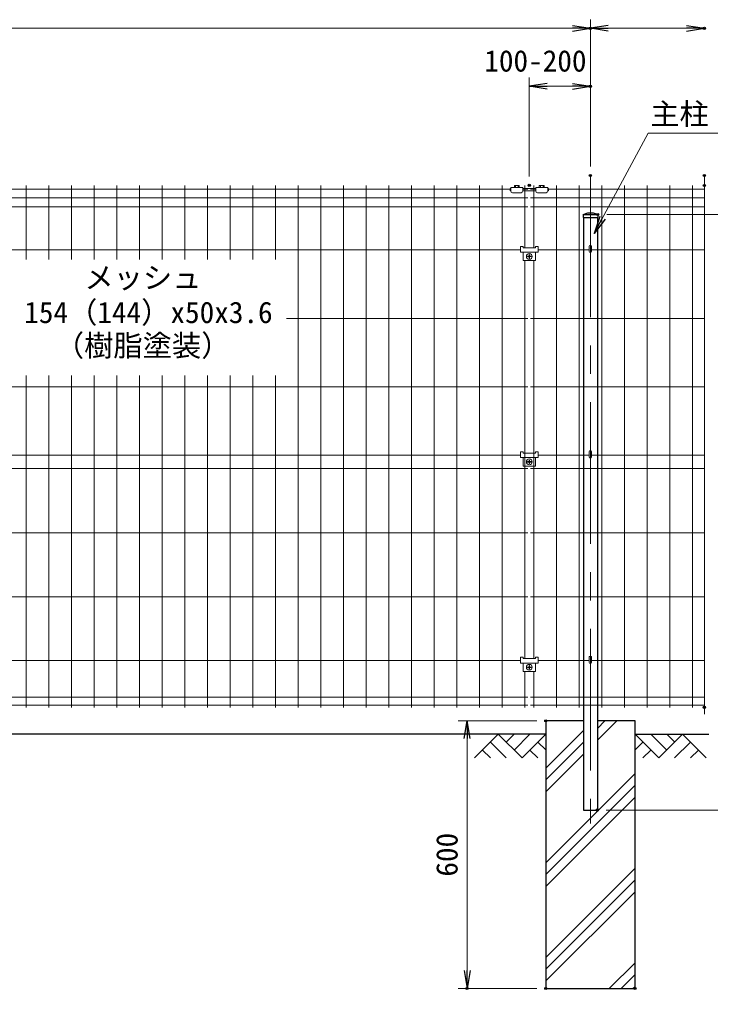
# Model space of a CAD drawing. Units: millimetres, scale not verified. Extents: x -4200 to 4200, y -2970 to 2970.
# Drawn here: x -2280 to -731, y -526 to 1649 of the extents above; entities that cross this region are included whole.
import ezdxf
from ezdxf.enums import TextEntityAlignment as Align

# ---------------------------------------------------------------- set-up
doc = ezdxf.new("R2010")
doc.units = ezdxf.units.MM
doc.header["$LTSCALE"] = 10
doc.header["$PDMODE"] = 32
doc.header["$PDSIZE"] = 5
doc.linetypes.add('USER1', pattern=[50.8, 31.75, -6.35, 6.35, -6.35])
for name, color, linetype, lineweight in [('0-1_D-STR-DIM', 7, 'Continuous', 13), ('0-2_D-STR3', 3, 'Continuous', 13), ('0-3_D-BMK', 2, 'USER1', 13), ('0-4_D-STR1', 1, 'Continuous', 25), ('0-5_D-STR2', 7, 'Continuous', 13), ('0-6_0', 7, 'Continuous', 25), ('0-8_D-STR-TXT', 7, 'Continuous', 25), ('0-9_D-BGD', 7, 'Continuous', 25), ('0-A_D-STR4', 7, 'Continuous', 25), ('0-B_D-DCR-HCH', 7, 'Continuous', 13)]:
    doc.layers.add(name, color=color, linetype=linetype, lineweight=lineweight)
doc.layers.add('0-7_Defpoints', color=7, linetype='Continuous')
doc.styles.add('ＭＳ ゴシック', font='')
doc.styles.get('ＭＳ ゴシック').set_extended_font_data('MS Gothic')

# ---------------------------------------------------------------- blocks, each defined once
blk = doc.blocks.new('_Open')
at = {"layer": '0-6_0'}
blk.add_line((-10, 1.667), (0, 0), dxfattribs=at)
blk.add_lwpolyline([(-10, -1.667), (0, 0), (-10, 0)], dxfattribs=at)

msp = doc.modelspace()

# ---------------------------------------------------------------- linework, layer by layer
at = {"layer": '0-1_D-STR-DIM'}
for p, q in [((-1000.45, 1318.64), (-1000.45, 1648.64)), ((-1000.45, 1318.64), (-1000.45, 1648.64)), ((-2960.45, 1628.64), (-1040.45, 1628.64)), ((-960.45, 1628.64), (-784.99, 1628.64)), ((-1137.38, 1296.78), (-1137.38, 1518.64)), ((-1000.45, 1318.64), (-1000.45, 1518.64)), ((-1097.38, 1498.64), (-1040.45, 1498.64)), ((-744.99, 1298.64), (-744.99, 91.11)), ((-963.95, 1211.38), (-264.99, 1211.38)), ((-1120.45, 76.38), (-1296.85, 76.38)), ((-1276.85, 36.38), (-1276.85, -483.62)), ((-964.95, -123.62), (-394.99, -123.62)), ((-964.95, -123.62), (-264.99, -123.62)), ((-1120.45, -523.62), (-1296.85, -523.62))]:
    msp.add_line(p, q, dxfattribs=at)
at = {"layer": '0-2_D-STR3'}
for p, q in [((-1180.4, 1264.55), (-1180.4, 1269.95)), ((-1180.4, 1269.95), (-1178.9, 1269.95)), ((-1180.4, 1264.55), (-1178.9, 1264.55)), ((-1178.9, 1271.55), (-1151.9, 1271.55)), ((-1178.9, 1271.55), (-1178.9, 1264.05)), ((-1170.91, 1271.55), (-1170.91, 1276.18)), ((-1169.53, 1276.55), (-1161.27, 1276.55)), ((-1168.16, 1271.55), (-1168.16, 1276.18)), ((-1162.65, 1271.55), (-1162.65, 1276.18)), ((-1159.9, 1276.18), (-1159.9, 1271.55)), ((-1151.9, 1271.55), (-1151.9, 1264.05)), ((-1151.9, 1269.95), (-1122.9, 1269.95)), ((-1151.9, 1264.55), (-1122.9, 1264.55)), ((-1122.9, 1271.55), (-1095.9, 1271.55)), ((-1122.9, 1271.55), (-1122.9, 1264.05)), ((-1114.92, 1271.55), (-1114.92, 1276.18)), ((-1113.54, 1276.55), (-1105.28, 1276.55)), ((-1112.16, 1271.55), (-1112.16, 1276.18)), ((-1106.66, 1271.55), (-1106.66, 1276.18)), ((-1103.9, 1276.18), (-1103.9, 1271.55)), ((-1095.9, 1271.55), (-1095.9, 1264.05)), ((-1095.9, 1269.95), (-1094.4, 1269.95)), ((-1095.9, 1266.15), (-1094.4, 1266.15)), ((-1095.9, 1264.55), (-1094.4, 1264.55)), ((-1094.4, 1269.95), (-1094.4, 1264.55)), ((-1174.9, 1260.05), (-1155.9, 1260.05)), ((-1118.9, 1260.05), (-1099.9, 1260.05)), ((-1157.41, 1139.68), (-1157.41, 1126.88)), ((-1151.41, 1136.78), (-1123.41, 1136.78)), ((-1123.41, 1139.68), (-1123.41, 1136.78)), ((-1123.41, 1139.68), (-1117.41, 1139.68)), ((-1117.41, 1139.68), (-1117.41, 1126.88)), ((-1003.05, 1140.54), (-1003.05, 1128.38)), ((-997.85, 1140.54), (-997.85, 1128.38)), ((-1157.41, 1126.88), (-1117.41, 1126.88)), ((-1151.41, 1126.88), (-1151.41, 1107.88)), ((-1140.88, 1117.88), (-1138.88, 1117.88)), ((-1140.88, 1116.88), (-1138.88, 1116.88)), ((-1137.88, 1120.88), (-1137.88, 1118.88)), ((-1137.88, 1113.88), (-1137.88, 1115.88)), ((-1136.88, 1120.88), (-1136.88, 1118.88)), ((-1136.88, 1113.88), (-1136.88, 1115.88)), ((-1133.88, 1117.88), (-1135.88, 1117.88)), ((-1133.88, 1116.88), (-1135.88, 1116.88)), ((-1123.41, 1126.88), (-1123.41, 1107.88)), ((-1151.41, 1107.88), (-1123.41, 1107.88)), ((-1157.41, 679.18), (-1157.41, 666.38)), ((-1151.41, 676.28), (-1123.41, 676.28)), ((-1123.41, 679.18), (-1123.41, 676.28)), ((-1123.41, 679.18), (-1117.41, 679.18)), ((-1117.41, 679.18), (-1117.41, 666.38)), ((-1003.05, 680.04), (-1003.05, 667.88)), ((-997.85, 680.04), (-997.85, 667.88)), ((-1157.41, 666.38), (-1117.41, 666.38)), ((-1151.41, 666.38), (-1151.41, 647.38)), ((-1140.88, 657.38), (-1138.88, 657.38)), ((-1140.88, 656.38), (-1138.88, 656.38)), ((-1137.88, 660.38), (-1137.88, 658.38)), ((-1137.88, 653.38), (-1137.88, 655.38)), ((-1136.88, 660.38), (-1136.88, 658.38)), ((-1136.88, 653.38), (-1136.88, 655.38)), ((-1133.88, 657.38), (-1135.88, 657.38)), ((-1133.88, 656.38), (-1135.88, 656.38)), ((-1123.41, 666.38), (-1123.41, 647.38)), ((-1151.41, 647.38), (-1123.41, 647.38)), ((-1157.44, 218.68), (-1151.44, 218.68)), ((-1157.44, 218.68), (-1157.44, 205.88)), ((-1151.44, 218.68), (-1151.44, 215.78)), ((-1123.44, 218.68), (-1117.44, 218.68)), ((-1123.44, 218.68), (-1123.44, 215.78)), ((-1117.44, 218.68), (-1117.44, 205.88)), ((-1003.05, 219.54), (-1003.05, 207.38)), ((-997.85, 219.54), (-997.85, 207.38)), ((-1157.44, 205.88), (-1117.44, 205.88)), ((-1151.44, 215.78), (-1123.44, 215.78)), ((-1151.44, 205.88), (-1151.44, 186.88)), ((-1140.91, 196.88), (-1138.91, 196.88)), ((-1140.91, 195.88), (-1138.91, 195.88)), ((-1137.91, 199.88), (-1137.91, 197.88)), ((-1136.91, 199.88), (-1136.91, 197.88)), ((-1133.91, 196.88), (-1135.91, 196.88)), ((-1133.91, 195.88), (-1135.91, 195.88)), ((-1123.44, 205.88), (-1123.44, 186.88)), ((-1151.44, 186.88), (-1123.44, 186.88)), ((-1137.91, 192.88), (-1137.91, 194.88)), ((-1136.91, 192.88), (-1136.91, 194.88))]:
    msp.add_line(p, q, dxfattribs=at)
for points in [[(-1157.41, 1139.68), (-1151.41, 1139.68), (-1151.41, 1136.78)], [(-1157.41, 679.18), (-1151.41, 679.18), (-1151.41, 676.28)]]:
    msp.add_lwpolyline(points, dxfattribs=at)
for centre in [(-1137.38, 1117.38), (-1137.38, 656.88), (-1137.41, 196.38)]:
    msp.add_circle(centre, 6.5, dxfattribs=at)
for centre, radius, start, end in [((-1174.9, 1264.05), 4, 180, 270), ((-1169.53, 1273.79), 2.75, 60, 120), ((-1165.4, 1266.09), 10.46, 74.73852, 105.26148), ((-1161.27, 1273.79), 2.75, 60, 120), ((-1155.9, 1264.05), 4, 270, 0), ((-1118.9, 1264.05), 4, 180, 270), ((-1113.54, 1273.79), 2.75, 60, 120), ((-1109.41, 1266.09), 10.46, 74.73852, 105.26148), ((-1105.28, 1273.79), 2.75, 60, 120), ((-1099.9, 1264.05), 4, 270, 0), ((-1140.88, 1117.38), 0.5, 90.00001, 270), ((-1138.88, 1118.88), 1, 270, 0.00001), ((-1138.88, 1115.88), 1, 0, 90), ((-1137.38, 1120.88), 0.5, 0, 179.99999), ((-1137.38, 1113.88), 0.5, 180.00002, 0.00001), ((-1135.88, 1118.88), 1, 180.00001, 270), ((-1135.88, 1115.88), 1, 90, 180.00001), ((-1133.88, 1117.38), 0.5, 270.00049, 90.00046), ((-1000.45, 1128.38), 2.6, 180, 0), ((-1140.88, 656.88), 0.5, 90.00001, 270), ((-1138.88, 658.38), 1, 270, 0.00001), ((-1138.88, 655.38), 1, 0, 90), ((-1137.38, 660.38), 0.5, 0, 179.99999), ((-1137.38, 653.38), 0.5, 180.00002, 0.00001), ((-1135.88, 658.38), 1, 180.00001, 270), ((-1135.88, 655.38), 1, 90, 180.00001), ((-1133.88, 656.88), 0.5, 270.00049, 90.00046), ((-1000.45, 667.88), 2.6, 180, 0), ((-1140.91, 196.38), 0.5, 90.00001, 270), ((-1138.91, 197.88), 1, 270, 0.00001), ((-1138.91, 194.88), 1, 0, 90), ((-1137.41, 199.88), 0.5, 0, 179.99999), ((-1135.91, 197.88), 1, 180.00001, 270), ((-1135.91, 194.88), 1, 90, 180.00001), ((-1133.91, 196.38), 0.5, 270.00049, 90.00046), ((-1000.45, 207.38), 2.6, 180, 0), ((-1137.41, 192.88), 0.5, 180.00002, 0.00001)]:
    msp.add_arc(centre, radius, start, end, dxfattribs=at)
for centre in [(-1000.45, 1140.53), (-1000.45, 680.03), (-1000.45, 219.53)]:
    msp.add_ellipse(centre, major_axis=(-2.6, 0), ratio=0.649974, start_param=3.1415927, end_param=6.2831853, dxfattribs=at)
at = {"layer": '0-3_D-BMK'}
msp.add_line((-1000.45, 1298.64), (-1000.45, -153.62), dxfattribs=at)
at = {"layer": '0-4_D-STR1'}
for p, q in [((-1016.95, 1211.38), (-1006.45, 1215.38)), ((-1016.95, 1211.38), (-983.95, 1211.38)), ((-1016.95, 1211.38), (-1016.95, 1204.38)), ((-1016.95, 1204.38), (-983.95, 1204.38)), ((-1006.45, 1215.38), (-994.45, 1215.38)), ((-994.45, 1215.38), (-983.95, 1211.38)), ((-984.95, 1204.38), (-984.95, -123.62)), ((-983.95, 1211.38), (-983.95, 1204.38))]:
    msp.add_line(p, q, dxfattribs=at)
msp.add_lwpolyline([(-1015.95, 1204.38), (-1015.95, -123.62), (-984.95, -123.62)], dxfattribs=at)
at = {"layer": '0-5_D-STR2'}
for p, q in [((-1178.9, 1267.95), (-3095.92, 1267.95)), ((-2264.32, 1276.38), (-2264.32, 1110.55)), ((-2213.55, 1276.38), (-2213.55, 1110.55)), ((-2162.78, 1276.38), (-2162.78, 1110.55)), ((-2112.01, 1276.38), (-2112.01, 1110.55)), ((-2061.24, 1276.38), (-2061.24, 1110.55)), ((-2010.47, 1276.38), (-2010.47, 1110.55)), ((-1959.7, 1276.38), (-1959.7, 1110.55)), ((-1908.94, 1276.38), (-1908.94, 1110.55)), ((-1858.17, 1276.38), (-1858.17, 1110.55)), ((-1807.4, 1276.38), (-1807.4, 1110.55)), ((-1756.63, 1276.38), (-1756.63, 1110.55)), ((-1705.86, 1276.38), (-1705.86, 1110.55)), ((-1655.09, 1276.38), (-1655.09, 106.38)), ((-1604.32, 1276.38), (-1604.32, 106.38)), ((-1553.55, 1276.38), (-1553.55, 106.38)), ((-1502.78, 1276.38), (-1502.78, 106.38)), ((-1452.01, 1276.38), (-1452.01, 106.38)), ((-1401.24, 1276.38), (-1401.24, 106.38)), ((-1350.47, 1276.38), (-1350.47, 106.38)), ((-1299.7, 1276.38), (-1299.7, 106.38)), ((-1248.94, 1276.38), (-1248.94, 106.38)), ((-1198.17, 1276.38), (-1198.17, 106.38)), ((-1140.4, 1267.95), (-1151.9, 1267.95)), ((-1147.4, 1276.38), (-1147.4, 1136.78)), ((-1122.9, 1267.95), (-1134.41, 1267.95)), ((-1127.4, 1276.38), (-1127.4, 1136.78)), ((-744.99, 1267.95), (-1095.9, 1267.95)), ((-1076.63, 1276.38), (-1076.63, 106.38)), ((-1025.86, 1276.38), (-1025.86, 106.38)), ((-975.09, 1276.38), (-975.09, 106.38)), ((-924.32, 1276.38), (-924.32, 106.38)), ((-873.55, 1276.38), (-873.55, 106.38)), ((-822.78, 1276.38), (-822.78, 106.38)), ((-772.01, 1276.38), (-772.01, 106.38)), ((-1140.4, 1248.38), (-3134.41, 1248.38)), ((-744.99, 1248.38), (-1134.41, 1248.38)), ((-1140.4, 1228.8), (-3134.41, 1228.8)), ((-744.99, 1228.8), (-1134.41, 1228.8)), ((-1157.41, 1132.38), (-2997.85, 1132.38)), ((-1003.05, 1132.38), (-1117.41, 1132.38)), ((-744.99, 1132.38), (-997.85, 1132.38)), ((-1147.4, 1107.88), (-1147.4, 215.78)), ((-1127.4, 1107.88), (-1127.4, 215.78)), ((-1140.4, 978.38), (-1681.01, 978.38)), ((-744.99, 978.38), (-1134.4, 978.38)), ((-2264.32, 850.78), (-2264.32, 106.38)), ((-2213.55, 850.78), (-2213.55, 106.38)), ((-2162.78, 850.78), (-2162.78, 106.38)), ((-2112.01, 850.78), (-2112.01, 106.38)), ((-2061.24, 850.78), (-2061.24, 106.38)), ((-2010.47, 850.78), (-2010.47, 106.38)), ((-1959.7, 850.78), (-1959.7, 106.38)), ((-1908.94, 850.78), (-1908.94, 106.38)), ((-1858.17, 850.78), (-1858.17, 106.38)), ((-1807.4, 850.78), (-1807.4, 106.38)), ((-1756.63, 850.78), (-1756.63, 106.38)), ((-1705.86, 850.78), (-1705.86, 106.38)), ((-1140.4, 824.88), (-3134.4, 824.88)), ((-744.99, 824.88), (-1134.4, 824.88)), ((-1157.41, 671.88), (-2997.85, 671.88)), ((-1003.05, 671.88), (-1117.41, 671.88)), ((-744.99, 671.88), (-997.85, 671.88)), ((-1140.4, 642.08), (-3134.4, 642.08)), ((-744.99, 642.08), (-1134.4, 642.08)), ((-1140.4, 498.08), (-3134.4, 498.08)), ((-744.99, 498.08), (-1134.4, 498.08)), ((-1140.4, 354.58), (-3134.4, 354.58)), ((-744.99, 354.58), (-1134.4, 354.58)), ((-1157.44, 211.38), (-2997.85, 211.38)), ((-1003.05, 211.38), (-1117.44, 211.38)), ((-744.99, 211.38), (-997.85, 211.38)), ((-1147.4, 186.88), (-1147.4, 106.38)), ((-1127.4, 186.88), (-1127.4, 106.38)), ((-1140.4, 129.4), (-3134.41, 129.4)), ((-1140.4, 111.78), (-3134.41, 111.78)), ((-744.99, 129.4), (-1134.41, 129.4)), ((-744.99, 111.78), (-1134.41, 111.78))]:
    msp.add_line(p, q, dxfattribs=at)
at = {"layer": '0-6_0'}
for p, q in [((-984.95, 32.91), (-941.49, 76.38)), ((-984.95, 59.43), (-968.01, 76.38)), ((-1100.45, -29.55), (-1015.95, 54.95)), ((-1100.45, -56.07), (-1015.95, 28.43)), ((-1100.45, -82.59), (-1015.95, 1.91)), ((-1100.45, -241.69), (-900.45, -41.69)), ((-1100.45, -268.2), (-900.45, -68.2)), ((-1100.45, -294.72), (-900.45, -94.72)), ((-1100.45, -453.82), (-900.45, -253.82)), ((-1100.45, -480.33), (-900.45, -280.33)), ((-1100.45, -506.85), (-900.45, -306.85)), ((-958.13, -523.62), (-900.45, -465.95)), ((-931.61, -523.62), (-900.45, -492.47)), ((-905.1, -523.62), (-900.45, -518.98))]:
    msp.add_line(p, q, dxfattribs=at)
at = {"layer": '0-7_Defpoints'}
for p in [(-1000.45, 1628.64), (-744.99, 1628.64), (-1000.45, 1498.64), (-1000.45, 1298.64), (-744.99, 1298.64), (-1137.38, 1276.78), (-744.99, 1276.38), (-983.95, 1211.38), (-744.99, 106.38), (-1100.45, 76.38), (-984.95, -123.62), (-1276.85, -523.62), (-1100.45, -523.62), (-900.45, -523.62)]:
    msp.add_point(p, dxfattribs=at)
at = {"layer": '0-8_D-STR-TXT', "lineweight": 13}
msp.add_lwpolyline([(-344.06, 1393.89), (-871.3, 1393.89), (-991.09, 1170.25)], dxfattribs=at)
at = {"layer": '0-9_D-BGD'}
for p, q in [((-1100.45, 46.38), (-2900.45, 46.38)), ((-900.45, 46.38), (-734.99, 46.38))]:
    msp.add_line(p, q, dxfattribs=at)
at = {"layer": '0-A_D-STR4'}
msp.add_lwpolyline([(-1015.95, 76.38), (-1100.45, 76.38), (-1100.45, -523.62), (-900.45, -523.62), (-900.45, 76.38), (-984.95, 76.38)], dxfattribs=at)
at = {"layer": '0-B_D-DCR-HCH'}
for p, q in [((-1206.88, 46.38), (-1260.09, -6.84)), ((-1206.88, 46.38), (-1153.67, -6.84)), ((-1189.14, 28.64), (-1171.4, 46.38)), ((-1171.4, 10.9), (-1135.93, 46.38)), ((-1153.67, -6.84), (-1100.45, 46.38)), ((-847.24, -6.84), (-900.45, 46.38)), ((-829.5, 10.9), (-864.98, 46.38)), ((-794.03, 46.38), (-847.24, -6.84)), ((-811.67, 28.55), (-829.5, 46.38)), ((-794.03, 46.38), (-740.82, -6.84)), ((-1224.62, 28.64), (-1188.98, -6.84)), ((-1118.19, 28.64), (-1100.45, 10.98)), ((-882.72, 28.64), (-900.45, 10.98)), ((-776.29, 28.64), (-811.93, -6.84)), ((-1242.35, 10.9), (-1224.53, -6.84)), ((-1135.93, 10.9), (-1118.11, -6.84)), ((-864.98, 10.9), (-882.8, -6.84)), ((-758.56, 10.9), (-776.37, -6.84))]:
    msp.add_line(p, q, dxfattribs=at)

# ---------------------------------------------------------------- block references
at = {"layer": '0-1_D-STR-DIM', "xscale": 4, "yscale": 4}
for p in [(-1000.45, 1628.64), (-744.99, 1628.64), (-1000.45, 1498.64)]:
    msp.add_blockref('_Open', p, dxfattribs=at)
for p, rotation in [((-1000.45, 1628.64), 180), ((-1137.38, 1498.64), 180), ((-1276.85, 76.38), 90), ((-1276.85, -523.62), 270)]:
    msp.add_blockref('_Open', p, dxfattribs=dict(at, rotation=rotation))
at = {"layer": '0-8_D-STR-TXT', "xscale": 4, "yscale": 4, "rotation": 241.82519}
msp.add_blockref('_Open', (-992.03, 1168.48), dxfattribs=at)

# ---------------------------------------------------------------- texts
at = {"layer": '0-1_D-STR-DIM', "style": 'ＭＳ ゴシック'}
msp.add_text('100-200', height=48.09, dxfattribs=at).set_placement((-1238.23, 1517.25), align=Align.BOTTOM_LEFT)
msp.add_text('600', height=48.09, rotation=90, dxfattribs=at).set_placement((-1283.6, -272.87), align=Align.BOTTOM_LEFT)
at = {"layer": '0-8_D-STR-TXT', "style": 'ＭＳ ゴシック'}
for s, p in [('主柱 □31x31x1.6', (-866.45, 1398.15)), ('メッシュ', (-2134.25, 1031.38)), ('154（144）x50x3.6', (-2268.87, 953.46)), ('（樹脂塗装）', (-2200.35, 879.12))]:
    msp.add_text(s, height=48.09, dxfattribs=at).set_placement(p, align=Align.BOTTOM_LEFT)

doc.saveas('drawing.dxf')
